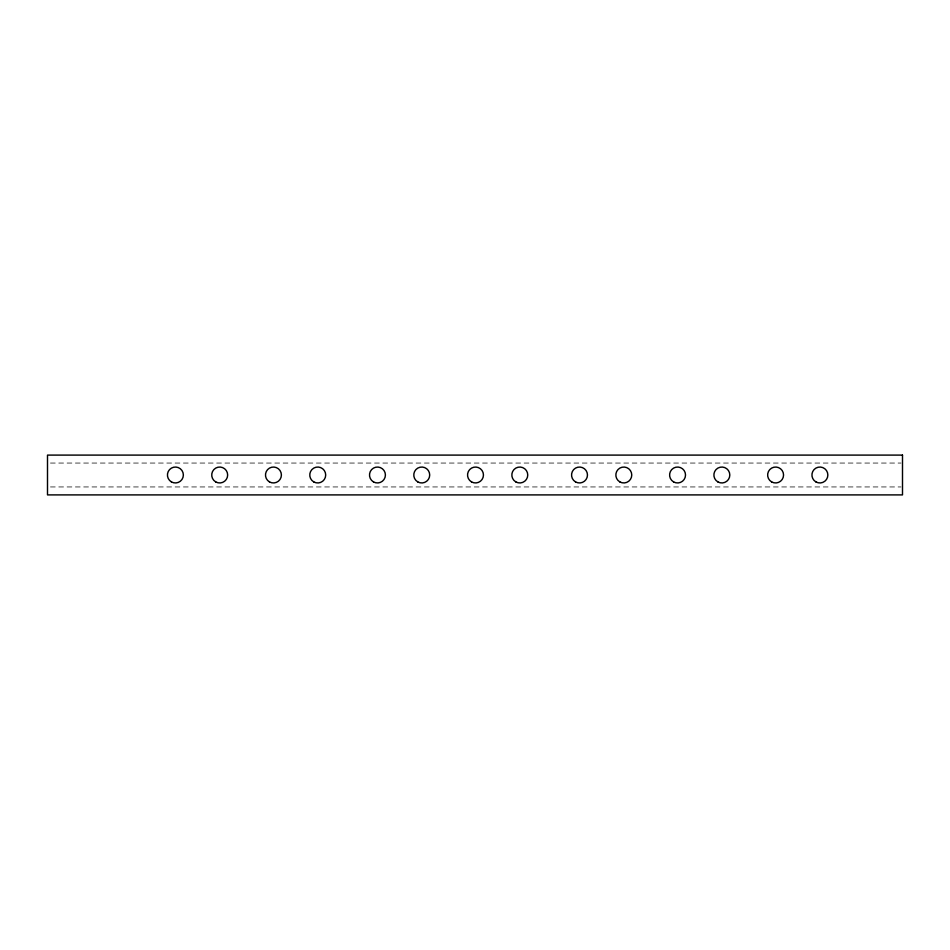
<?xml version="1.0" encoding="UTF-8"?>
<svg xmlns="http://www.w3.org/2000/svg" width="950" height="950" viewBox="0 0 950 950"><rect width="100%" height="100%" fill="white"/><g stroke="black" fill="none" stroke-linecap="round" stroke-linejoin="round"><path stroke-width="0.71" stroke-dasharray="4.75 3.56" d="M50.469 463.054L901.016 463.054M50.469 486.946L901.016 486.946"/><path stroke-width="1.43" d="M902.5 455.098L47.5 455.098L47.5 494.902L902.5 494.902L902.5 455.098M269.467 481.899A7.968 7.968 0 0 0 281.402 475A7.968 7.968 0 0 0 269.467 468.101A7.968 7.968 0 0 0 269.467 481.899M171.416 481.899A7.968 7.968 0 0 0 183.362 475A7.968 7.968 0 0 0 171.416 468.101A7.968 7.968 0 0 0 171.416 481.899M215.709 481.899A7.968 7.968 0 0 0 227.656 475A7.968 7.968 0 0 0 215.709 468.101A7.968 7.968 0 0 0 215.709 481.899M313.749 481.899A7.968 7.968 0 0 0 325.696 475A7.968 7.968 0 0 0 313.749 468.101A7.968 7.968 0 0 0 313.749 481.899M619.828 481.899A7.968 7.968 0 0 0 631.762 475A7.968 7.968 0 0 0 619.828 468.101A7.968 7.968 0 0 0 619.828 481.899M815.908 481.899A7.968 7.968 0 0 0 827.854 475A7.968 7.968 0 0 0 815.908 468.101A7.968 7.968 0 0 0 815.908 481.899M417.762 481.899A7.968 7.968 0 0 0 429.709 475A7.968 7.968 0 0 0 417.762 468.101A7.968 7.968 0 0 0 417.762 481.899M515.814 481.899A7.968 7.968 0 0 0 527.749 475A7.968 7.968 0 0 0 515.814 468.101A7.968 7.968 0 0 0 515.814 481.899M471.521 481.899A7.968 7.968 0 0 0 483.455 475A7.968 7.968 0 0 0 471.521 468.101A7.968 7.968 0 0 0 471.521 481.899M673.574 481.899A7.968 7.968 0 0 0 685.52 475A7.968 7.968 0 0 0 673.574 468.101A7.968 7.968 0 0 0 673.574 481.899M575.534 481.899A7.968 7.968 0 0 0 587.468 475A7.968 7.968 0 0 0 575.534 468.101A7.968 7.968 0 0 0 575.534 481.899M373.481 481.899A7.968 7.968 0 0 0 385.415 475A7.968 7.968 0 0 0 373.481 468.101A7.968 7.968 0 0 0 373.481 481.899M771.614 481.899A7.968 7.968 0 0 0 783.56 475A7.968 7.968 0 0 0 771.614 468.101A7.968 7.968 0 0 0 771.614 481.899M717.867 481.899A7.968 7.968 0 0 0 729.814 475A7.968 7.968 0 0 0 717.867 468.101A7.968 7.968 0 0 0 717.867 481.899"/></g></svg>
